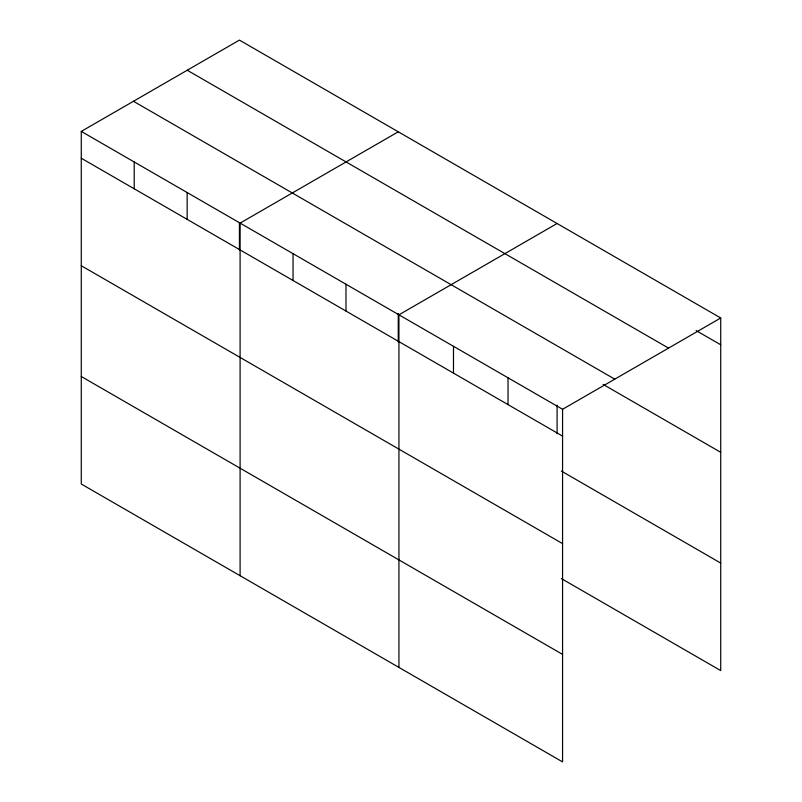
<?xml version="1.0" encoding="UTF-8"?>
<svg xmlns="http://www.w3.org/2000/svg" width="802" height="802" viewBox="0 0 802 802"><rect width="100%" height="100%" fill="white"/><g stroke="black" fill="none" stroke-linecap="round" stroke-linejoin="round"><path stroke-width="1.2" d="M562.573 543.616L562.573 409.291L81.273 131.408L81.273 484.017L562.573 761.9L562.573 543.616L81.273 265.733M561.37 578.583L720.727 670.592L720.727 317.983L239.427 40.1L81.273 131.408M398.253 131.799L240.099 223.116L240.099 575.726M557.089 223.497L398.935 314.815L398.935 667.424M562.573 409.291L720.727 317.983M696.136 330.594L720.727 344.79M187.237 70.235L668.537 348.108M133.463 101.283L614.763 379.156M603.084 384.379L720.727 452.308M81.273 158.225L562.573 436.108M561.37 471.065L720.727 563.074M81.273 376.509L562.573 654.392M557.089 405.12L557.089 433.752M508.027 377.802L508.027 404.609M453.481 346.304L453.481 373.12M398.253 313.422L398.253 342.043M345.983 284.249L345.983 311.056M293.041 253.683L293.041 280.489M239.427 222.966L239.427 250.344M187.157 192.54L187.157 219.357M134.215 161.974L134.215 188.791"/></g></svg>
